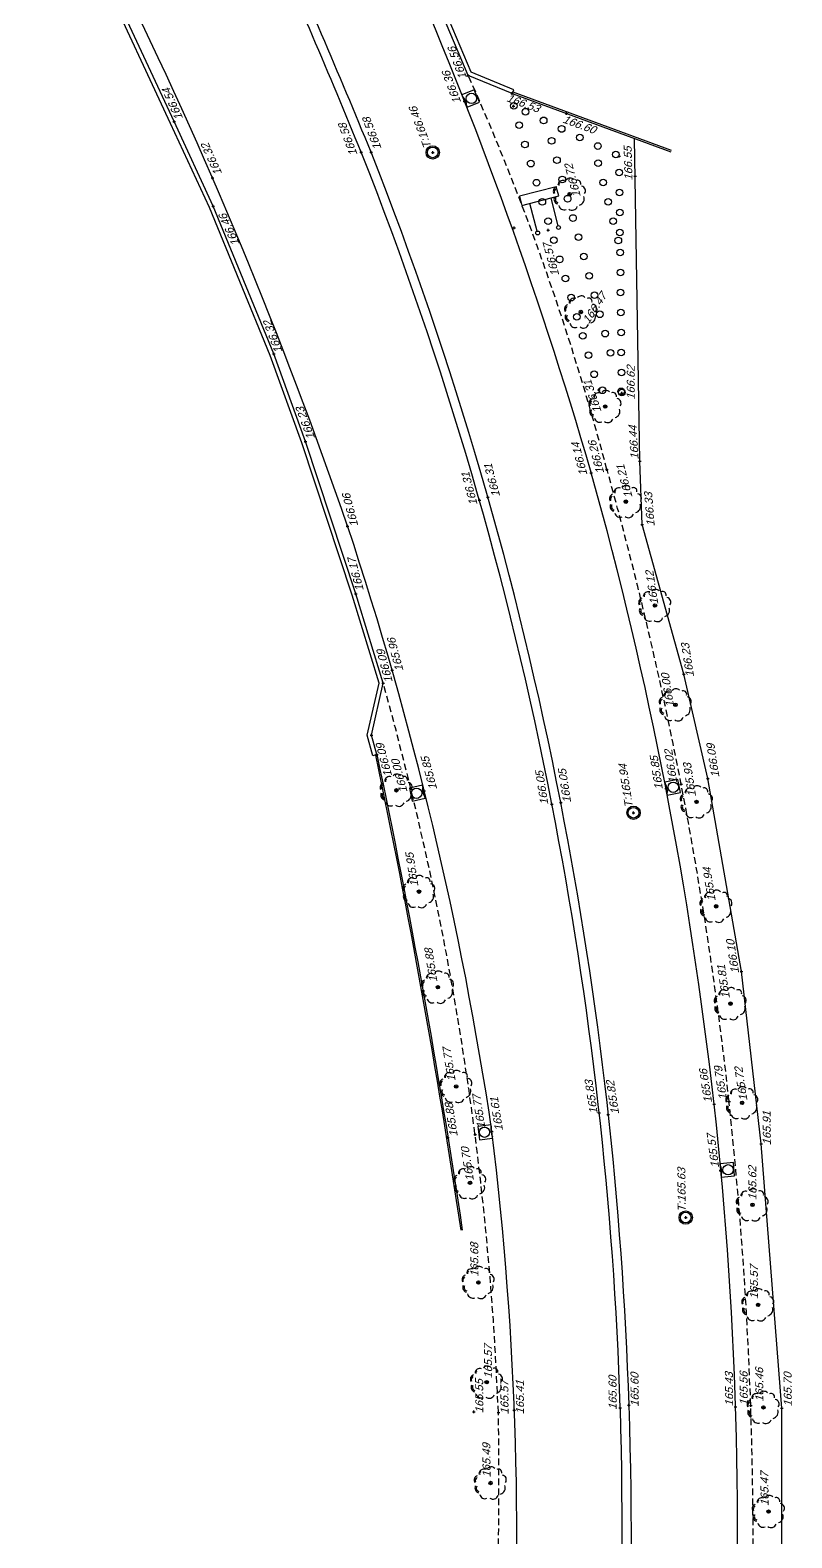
# Model space of a CAD drawing. Header units: metres. Extents: x 1633075 to 1634601, y 8175308 to 8177203.
# Drawn here: x 1634293.1 to 1634350.2, y 8176262.1 to 8176375.2 of the extents above; entities that cross this region are included whole.
import ezdxf

# ---------------------------------------------------------------- set-up
doc = ezdxf.new("R2010")
doc.units = ezdxf.units.M
doc.header["$LTSCALE"] = 2
doc.header["$PDMODE"] = 2
doc.header["$PDSIZE"] = 0.1
doc.linetypes.add('CACHE', pattern=[0.375, 0.25, -0.125])
doc.linetypes.add('CONTINU', pattern=[0])
for name, color, linetype in [('C15785 - ALLEE', 7, 'CACHE'), ('C15785 - ASSAINIS', 6, 'Continuous'), ('C15785 - BORDURES', 7, 'CONTINU'), ('C15785 - CLOTURES', 3, 'Continuous'), ('C15785 - DBA', 252, 'Continuous'), ('C15785 - MOBILIER', 252, 'Continuous'), ('C15785 - MURS', 7, 'Continuous'), ('C15785 - POINT 2D', 7, 'Continuous'), ('C15785 - VEGET', 3, 'Continuous'), ('C15785 - Z', 7, 'Continuous')]:
    doc.layers.add(name, color=color, linetype=linetype)
doc.styles.get("Standard").update_dxf_attribs({"font": 'arial.ttf'})

# ---------------------------------------------------------------- blocks, each defined once
blk = doc.blocks.new('ARBN')
blk.add_circle((0, 0), 0.0517)
for centre, radius, start, end in [((-0.088, 0.27), 0.194, 62.9289, 157.9234), ((-0.381, -0.079), 0.106, 125.5548, 253.3512), ((-0.313, 0.149), 0.141, 102.3806, 218.1519), ((0.159, 0.288), 0.162, 10.5515, 118.7684), ((0.33, 0.115), 0.163, 331.4172, 69.7614), ((-0.236, -0.237), 0.15, 182.2997, 276.8338), ((-0.027, -0.335), 0.147, 208.1993, 316.9403), ((0.007, -0.38), 0.0689, 259.4414, 333.9219), ((0.202, -0.304), 0.137, 247.1419, 348.9634), ((0.221, -0.292), 0.104, 254.316, 338.7253), ((0.342, -0.106), 0.104, 287.358, 32.9391), ((0.335, -0.105), 0.151, 294.7172, 29.5061)]:
    blk.add_arc(centre, radius, start, end)
blk = doc.blocks.new('R')
blk.add_circle((0, 0, 0), 0.25)
blk = doc.blocks.new('TAMPON')
blk.add_circle((0, 0), 0.5)

msp = doc.modelspace()

# ---------------------------------------------------------------- linework, layer by layer
at = {"layer": 'C15785 - ALLEE'}
for centre, radius, start, end in [((1634148.04, 8176292.61), 194.75, 14.7576, 23.9891), ((1634051.93, 8176262.69), 295.35, 6.2473, 15.6208), ((1634091.27, 8176262.11), 237.14, 2.2665, 15.6803), ((1634040.16, 8176261.48), 307.17, 356.7956, 6.2324), ((1633814.72, 8176266.31), 513.54, 357.7127, 0.5778)]:
    msp.add_arc(centre, radius, start, end, dxfattribs=at)
at = {"layer": 'C15785 - ASSAINIS'}
for p, q in [((1634326.41, 8176370.7), (1634325.49, 8176370.31)), ((1634325.49, 8176370.31), (1634325.88, 8176369.39)), ((1634326.8, 8176369.78), (1634326.41, 8176370.7)), ((1634325.88, 8176369.39), (1634326.8, 8176369.78)), ((1634322.53, 8176318.54), (1634321.55, 8176318.33)), ((1634321.55, 8176318.33), (1634321.76, 8176317.35)), ((1634322.74, 8176317.56), (1634322.53, 8176318.54)), ((1634341.69, 8176318.97), (1634340.7, 8176318.78)), ((1634340.7, 8176318.78), (1634340.89, 8176317.8)), ((1634340.89, 8176317.8), (1634341.87, 8176317.99)), ((1634341.87, 8176317.99), (1634341.69, 8176318.97)), ((1634321.76, 8176317.35), (1634322.74, 8176317.56)), ((1634327.68, 8176293.07), (1634326.69, 8176292.96)), ((1634327.79, 8176292.08), (1634327.68, 8176293.07)), ((1634326.69, 8176292.96), (1634326.8, 8176291.96)), ((1634326.8, 8176291.96), (1634327.79, 8176292.08)), ((1634345.85, 8176290.24), (1634344.85, 8176290.16)), ((1634344.85, 8176290.16), (1634344.93, 8176289.16)), ((1634345.93, 8176289.24), (1634345.85, 8176290.24)), ((1634344.93, 8176289.16), (1634345.93, 8176289.24))]:
    msp.add_line(p, q, dxfattribs=at)
for centre, radius in [((1634326.2, 8176370.05), 0.389), ((1634323.3, 8176366), 0.4), ((1634322.09, 8176317.94), 0.389), ((1634341.34, 8176318.39), 0.389), ((1634338.36, 8176316.48), 0.4), ((1634327.18, 8176292.52), 0.389), ((1634345.45, 8176289.7), 0.389), ((1634342.27, 8176286.12), 0.4)]:
    msp.add_circle(centre, radius, dxfattribs=at)
for centre, start, end in [((1634324.8, 8176369.46), 0.1711, 45.8072), ((1634323.58, 8176318.25), 169.0924, 214.7286), ((1634339.85, 8176318.1), 347.9365, 33.5727), ((1634328.7, 8176292.69), 163.6508, 209.287), ((1634343.93, 8176289.58), 341.6924, 27.3286)]:
    msp.add_arc(centre, 1.05, start, end, dxfattribs=at)
at = {"layer": 'C15785 - BORDURES'}
for centre, radius, start, end in [((1634032.24, 8176254.28), 315.38, 16.1467, 24.0316), ((1633981.18, 8176222.79), 354.94, 18.9372, 26.1886), ((1634050.24, 8176261.98), 295.96, 6.3315, 15.6825), ((1634059.15, 8176252.54), 271.56, 8.4774, 18.3392), ((1634051.26, 8176262.39), 294.91, 356.5406, 6.275), ((1634078.79, 8176262.01), 250.82, 356.297, 7.0001)]:
    msp.add_arc(centre, radius, start, end, dxfattribs=at)
at = {"layer": 'C15785 - CLOTURES'}
msp.add_lwpolyline([(1634323.19, 8176124.65), (1634329.05, 8176143.29), (1634338.28, 8176173.22), (1634343.25, 8176193.55), (1634345.03, 8176202.73), (1634347.12, 8176217.21), (1634349.1, 8176234.8), (1634349.48, 8176242.98), (1634349.48, 8176271.82), (1634347.93, 8176291.66), (1634346.45, 8176304.56), (1634343.94, 8176319.04), (1634342.12, 8176326.88), (1634339.01, 8176338.1), (1634338.83, 8176342.84), (1634338.44, 8176367.05)], dxfattribs=at)
at = {"layer": 'C15785 - DBA'}
for centre, radius, start, end in [((1633747.85, 8176131.65), 617.07, 22.32176, 24.10201), ((1633835.59, 8176169.4), 520.88, 22.1761, 24.2584), ((1634062.43, 8176264.74), 274.85, 10.9886, 21.6196), ((1634061.58, 8176264.6), 276.38, 10.9812, 21.5269), ((1634056.19, 8176262.91), 281.32, 1.8191, 11.1136), ((1634055.78, 8176262.94), 282.39, 1.8468, 11.0881), ((1634044.78, 8176263.2), 292.72, 351.8487, 1.6919), ((1634062.42, 8176262.11), 275.78, 351.5264, 2.0646)]:
    msp.add_arc(centre, radius, start, end, dxfattribs=at)
at = {"layer": 'C15785 - MOBILIER'}
for p, q in [((1634332.57, 8176363.43), (1634329.81, 8176362.71)), ((1634332.75, 8176362.74), (1634332.57, 8176363.43)), ((1634329.81, 8176362.71), (1634329.99, 8176362.01)), ((1634329.99, 8176362.01), (1634332.75, 8176362.74)), ((1634331.13, 8176360.1), (1634330.59, 8176362.17)), ((1634332.15, 8176362.58), (1634332.69, 8176360.5))]:
    msp.add_line(p, q, dxfattribs=at)
for centre in [(1634331.17, 8176359.96), (1634332.73, 8176360.37)]:
    msp.add_circle(centre, 0.143, dxfattribs=at)
at = {"layer": 'C15785 - MURS'}
for points in [[(1634329.27, 8176370.43), (1634325.97, 8176371.78), (1634319.3, 8176387.52), (1634305.08, 8176422.78), (1634302.7, 8176429.25), (1634303.77, 8176432.65)], [(1634329.39, 8176370.7), (1634326.19, 8176372.02), (1634319.58, 8176387.64), (1634305.36, 8176422.88), (1634303.02, 8176429.26), (1634304.05, 8176432.56)], [(1634318.82, 8176320.75), (1634318.39, 8176322.29), (1634319.28, 8176326.19), (1634317.25, 8176332.8), (1634313.48, 8176344.22), (1634311.11, 8176350.78), (1634306.56, 8176361.86), (1634303.63, 8176368.18), (1634298.56, 8176379.09), (1634296.33, 8176383.92), (1634293.11, 8176385.13)], [(1634319.11, 8176320.84), (1634318.7, 8176322.3), (1634319.59, 8176326.2), (1634317.53, 8176332.89), (1634313.76, 8176344.32), (1634311.39, 8176350.89), (1634306.84, 8176361.98), (1634303.9, 8176368.31), (1634298.83, 8176379.22), (1634296.55, 8176384.16), (1634293.22, 8176385.41)], [(1634329.27, 8176370.43), (1634329.39, 8176370.7)], [(1634329.27, 8176370.43), (1634341.15, 8176366.05)], [(1634329.32, 8176370.54), (1634341.19, 8176366.16)], [(1634319.11, 8176320.84), (1634318.82, 8176320.75)]]:
    msp.add_lwpolyline(points, dxfattribs=at)
for points in [[(1634319, 8176320.8, -0.01489), (1634325.4, 8176285.17)], [(1634319.11, 8176320.84, -0.014908), (1634325.52, 8176285.18, 7.999104)]]:
    msp.add_lwpolyline(points, format="xyb", dxfattribs=at)
at = {"layer": 'C15785 - POINT 2D'}
for p in [(1634325.97, 8176371.78), (1634325.69, 8176369.85), (1634329.27, 8176370.43), (1634329.36, 8176369.47), (1634333.34, 8176368.93), (1634303.9, 8176368.31), (1634317.94, 8176366.01), (1634318.68, 8176366.02), (1634323.3, 8176366), (1634337.28, 8176365.73), (1634338.48, 8176364.23), (1634306.78, 8176364.1), (1634306.84, 8176361.98), (1634333.57, 8176362.87), (1634329.41, 8176360.35), (1634331.95, 8176360.16), (1634334.41, 8176354.03), (1634311.39, 8176350.89), (1634335.76, 8176348.2), (1634337.48, 8176347.94), (1634336.24, 8176346.94), (1634313.76, 8176344.32), (1634338.83, 8176342.84), (1634335.18, 8176341.98), (1634336.36, 8176342.22), (1634326.8, 8176339.91), (1634327.43, 8176340.14), (1634337.78, 8176339.81), (1634316.91, 8176337.98), (1634339.01, 8176338.1), (1634317.53, 8176332.89), (1634339.97, 8176332.02), (1634320.25, 8176327.17), (1634342.12, 8176326.88), (1634319.59, 8176326.2), (1634341.51, 8176324.57), (1634318.7, 8176322.3), (1634319.11, 8176320.84), (1634343.94, 8176319.04), (1634320.58, 8176318.16), (1634322.67, 8176318.11), (1634340.8, 8176318.29), (1634341.93, 8176318.62), (1634332.24, 8176317.13), (1634332.9, 8176317.25), (1634343.09, 8176317.29), (1634338.36, 8176316.48), (1634322.27, 8176310.56), (1634344.56, 8176309.46), (1634346.45, 8176304.56), (1634323.69, 8176303.39), (1634345.63, 8176302.16), (1634325.06, 8176295.95), (1634344.4, 8176294.62), (1634345.52, 8176294.83), (1634346.5, 8176294.72), (1634335.79, 8176293.97), (1634336.47, 8176293.85), (1634324.44, 8176292.13), (1634326.48, 8176292.36), (1634327.74, 8176292.57), (1634347.93, 8176291.66), (1634344.89, 8176289.66), (1634326.1, 8176288.73), (1634347.28, 8176287.07), (1634342.27, 8176286.12), (1634326.73, 8176281.25), (1634347.7, 8176279.57), (1634327.35, 8176273.77), (1634326.38, 8176271.56), (1634328.23, 8176271.49), (1634329.42, 8176271.68), (1634337.37, 8176271.84), (1634338.02, 8176272.04), (1634346.01, 8176271.92), (1634347.15, 8176272.03), (1634348.1, 8176271.88), (1634349.48, 8176271.82), (1634327.64, 8176266.21), (1634348.49, 8176264.07)]:
    msp.add_point(p, dxfattribs=at)

# ---------------------------------------------------------------- block references
at = {"layer": 'C15785 - ASSAINIS', "rotation": 359.5000271160415}
for p in [(1634323.3, 8176366), (1634338.36, 8176316.48), (1634342.27, 8176286.12)]:
    msp.add_blockref('TAMPON', p, dxfattribs=at)
at = {"layer": 'C15785 - VEGET'}
for p, rotation in [((1634329.39, 8176369.49), 334.7047880633132), ((1634330.26, 8176369.05), 334.7047880633132), ((1634329.79, 8176368.04), 106.750491296726), ((1634331.62, 8176368.4), 334.7047880633132), ((1634332.97, 8176367.76), 334.7047880633132), ((1634330.22, 8176366.6), 106.750491296726), ((1634332.22, 8176366.87), 285.5349692670416), ((1634334.33, 8176367.12), 334.7047880633132), ((1634335.69, 8176366.48), 334.7047880633132), ((1634330.65, 8176365.16), 106.750491296726), ((1634332.62, 8176365.42), 285.5349692670416), ((1634335.7, 8176365.2), 284.6733896457441), ((1634337.04, 8176365.84), 334.7047880633132), ((1634333.02, 8176363.97), 285.5349692670416), ((1634337.29, 8176364.49), 270.6435357718069), ((1634331.09, 8176363.73), 106.750491296726), ((1634336.08, 8176363.75), 284.6733896457441), ((1634337.31, 8176362.99), 270.6435357718069), ((1634331.52, 8176362.29), 106.750491296726), ((1634333.42, 8176362.53), 285.5349692670416), ((1634336.46, 8176362.3), 284.6733896457441), ((1634331.95, 8176360.85), 106.750491296726), ((1634333.82, 8176361.08), 285.5349692670416), ((1634336.84, 8176360.85), 284.6733896457441), ((1634337.33, 8176361.49), 270.6435357718069), ((1634334.23, 8176359.64), 285.5349692670416), ((1634337.34, 8176359.99), 270.6435357718069), ((1634332.38, 8176359.42), 106.750491296726), ((1634337.22, 8176359.4), 284.6733896457441), ((1634337.36, 8176358.49), 270.6435357718069), ((1634332.82, 8176357.98), 106.750491296726), ((1634334.63, 8176358.19), 285.5349692670416), ((1634333.25, 8176356.55), 106.750491296726), ((1634335.03, 8176356.75), 285.5349692670416), ((1634337.38, 8176356.99), 270.6435357718069), ((1634333.68, 8176355.11), 106.750491296726), ((1634335.43, 8176355.3), 285.5349692670416), ((1634337.39, 8176355.49), 270.6435357718069), ((1634335.83, 8176353.86), 285.5349692670416), ((1634337.41, 8176353.99), 270.6435357718069), ((1634334.11, 8176353.67), 106.750491296726), ((1634334.55, 8176352.24), 106.750491296726), ((1634336.23, 8176352.41), 285.5349692670416), ((1634337.43, 8176352.49), 270.6435357718069), ((1634334.98, 8176350.8), 106.750491296726), ((1634336.64, 8176350.97), 285.5349692670416), ((1634337.44, 8176350.99), 270.6435357718069), ((1634335.41, 8176349.36), 106.750491296726), ((1634337.46, 8176349.49), 270.6435357718069), ((1634336.04, 8176348.16), 171.365263935523), ((1634337.44, 8176348.08), 285.5349692670416), ((1634337.48, 8176347.99), 270.6435357718069)]:
    msp.add_blockref('R', p, dxfattribs=dict(at, rotation=rotation))
at = {"layer": 'C15785 - VEGET', "xscale": 2.50000000002949, "yscale": 2.50000000002949, "zscale": 2.50000000002949, "rotation": 222.0369205983907}
for p in [(1634333.57, 8176362.87), (1634334.41, 8176354.03), (1634336.24, 8176346.94), (1634337.78, 8176339.81), (1634339.97, 8176332.02), (1634341.51, 8176324.57), (1634320.58, 8176318.16), (1634343.09, 8176317.29), (1634322.27, 8176310.56), (1634344.56, 8176309.46), (1634323.69, 8176303.39), (1634345.63, 8176302.16), (1634325.06, 8176295.95), (1634346.5, 8176294.72), (1634326.1, 8176288.73), (1634347.28, 8176287.07), (1634326.73, 8176281.25), (1634347.7, 8176279.57), (1634327.35, 8176273.77), (1634348.1, 8176271.88), (1634327.64, 8176266.21), (1634348.49, 8176264.07)]:
    msp.add_blockref('ARBN', p, dxfattribs=at)

# ---------------------------------------------------------------- texts
at = {"layer": 'C15785 - Z', "oblique": 18}
for s, rotation, p in [(' 166.56', 470.4077, (1634325.96, 8176371.37, 166.56)), (' 166.36', 470.4077, (1634325.53, 8176369.55, 166.36)), (' 166.54', 474.1391, (1634304.69, 8176368.35, 166.53)), (' 166.53', 699.7554, (1634328.56, 8176369.94, 166.53)), (' T:166.46', 470.4077, (1634323.31, 8176366.18, 166.46)), (' 166.58', 470.4077, (1634317.75, 8176365.64, 166.58)), (' 166.58', 470.4077, (1634319.56, 8176366.08, 166.58)), (' 166.60', 699.7554, (1634332.77, 8176368.34, 166.6)), (' 166.32', 474.1391, (1634307.62, 8176364.21, 166.32)), (' 166.55', 451.4681, (1634338.29, 8176363.65, 166.55)), (' 166.72', 464.6509, (1634334.47, 8176362.48, 166.72)), (' 166.46', 474.1391, (1634308.94, 8176358.92, 166.46)), (' 166.57', 464.6509, (1634332.86, 8176356.56, 166.57)), (' 166.47', 417.0524, (1634334.86, 8176352.89, 166.47)), (' 166.32', 470.4077, (1634312.13, 8176350.84, 166.32)), (' 166.62', 450.0042, (1634338.45, 8176347.21, 166.62)), (' 166.31', 468.4188, (1634336.05, 8176346.34, 166.31)), (' 166.23', 470.4077, (1634314.57, 8176344.36, 166.23)), (' 166.44', 453.6466, (1634338.76, 8176342.74, 166.44)), (' 166.14', 464.6509, (1634334.97, 8176341.6, 166.14)), (' 166.26', 464.6509, (1634336.23, 8176341.73, 166.26)), (' 166.31', 464.6509, (1634326.73, 8176339.37, 166.31)), (' 166.31', 464.6509, (1634328.42, 8176340, 166.31)), (' 166.21', 464.6509, (1634338.35, 8176339.93, 166.21)), (' 166.33', 454.4895, (1634339.97, 8176337.73, 166.33)), (' 166.06', 464.6509, (1634317.79, 8176337.76, 166.06)), (' 166.17', 464.6509, (1634318.2, 8176332.94, 166.17)), (' 166.12', 458.722, (1634340.26, 8176331.89, 166.12)), (' 165.96', 464.6509, (1634321.17, 8176326.93, 165.96)), (' 166.23', 458.722, (1634342.94, 8176326.45, 166.23)), (' 166.09', 464.6509, (1634320.37, 8176326.06, 166.09)), (' 166.00', 458.722, (1634341.44, 8176324.19, 166)), (' 166.09', 464.6509, (1634320.32, 8176319.02, 166.09)), (' 166.09', 458.722, (1634344.84, 8176318.92, 166.09)), (' 166.00', 464.6509, (1634321.48, 8176317.82, 166)), (' 165.85', 464.6509, (1634323.7, 8176318.03, 165.85)), (' 165.85', 458.722, (1634340.6, 8176318, 165.85)), (' 166.02', 458.722, (1634341.68, 8176318.47, 166.02)), (' 165.93', 458.722, (1634343.09, 8176317.47, 165.93)), (' 166.05', 458.722, (1634332.01, 8176316.87, 166.05)), (' 166.05', 458.722, (1634333.72, 8176317.02, 166.05)), (' T:165.94', 458.722, (1634338.36, 8176316.66, 165.94)), (' 165.95', 458.722, (1634322.27, 8176310.74, 165.95)), (' 165.94', 458.722, (1634344.56, 8176309.64, 165.94)), (' 166.10', 458.722, (1634346.32, 8176304.22, 166.1)), (' 165.88', 458.722, (1634323.69, 8176303.57, 165.88)), (' 165.81', 458.722, (1634345.63, 8176302.34, 165.81)), (' 165.77', 458.722, (1634325.06, 8176296.13, 165.77)), (' 165.83', 458.722, (1634335.71, 8176293.69, 165.83)), (' 165.82', 458.722, (1634337.32, 8176293.65, 165.82)), (' 165.66', 458.722, (1634344.29, 8176294.52, 165.66)), (' 165.79', 458.722, (1634345.41, 8176294.73, 165.79)), (' 165.72', 458.722, (1634346.94, 8176294.67, 165.72)), (' 165.77', 458.722, (1634327.29, 8176292.6, 165.77)), (' 165.88', 458.722, (1634325.22, 8176291.98, 165.88)), (' 165.61', 458.722, (1634328.61, 8176292.41, 165.61)), (' 165.91', 450.3604, (1634348.66, 8176291.3, 165.91)), (' 165.57', 457.3226, (1634344.81, 8176289.64, 165.56)), (' 165.70', 458.722, (1634326.43, 8176288.66, 165.7)), (' T:165.63', 450.3604, (1634342.27, 8176286.3, 165.63)), (' 165.62', 450.3604, (1634347.58, 8176287.18, 165.62)), (' 165.68', 450.3604, (1634326.73, 8176281.43, 165.68)), (' 165.57', 450.3604, (1634347.7, 8176279.75, 165.57)), (' 165.57', 450.3604, (1634327.76, 8176273.8, 165.56)), (' 165.46', 450.3604, (1634348.1, 8176272.06, 165.46)), (' 165.55', 450.3604, (1634327.1, 8176271.2, 165.55)), (' 165.57', 450.3604, (1634328.99, 8176271.11, 165.56)), (' 165.41', 450.3604, (1634330.15, 8176271.12, 165.41)), (' 165.60', 450.3604, (1634337.1, 8176271.45, 165.6)), (' 165.60', 450.3604, (1634338.75, 8176271.68, 165.6)), (' 165.43', 450.3604, (1634345.83, 8176271.72, 165.43)), (' 165.56', 450.3604, (1634346.93, 8176271.77, 165.56)), (' 165.70', 450.3604, (1634350.23, 8176271.7, 165.7)), (' 165.49', 450.3604, (1634327.64, 8176266.39, 165.49)), (' 165.47', 450.3604, (1634348.49, 8176264.25, 165.47))]:
    msp.add_text(s, height=0.6, rotation=rotation, dxfattribs=at).set_placement(p)

doc.saveas('drawing.dxf')
